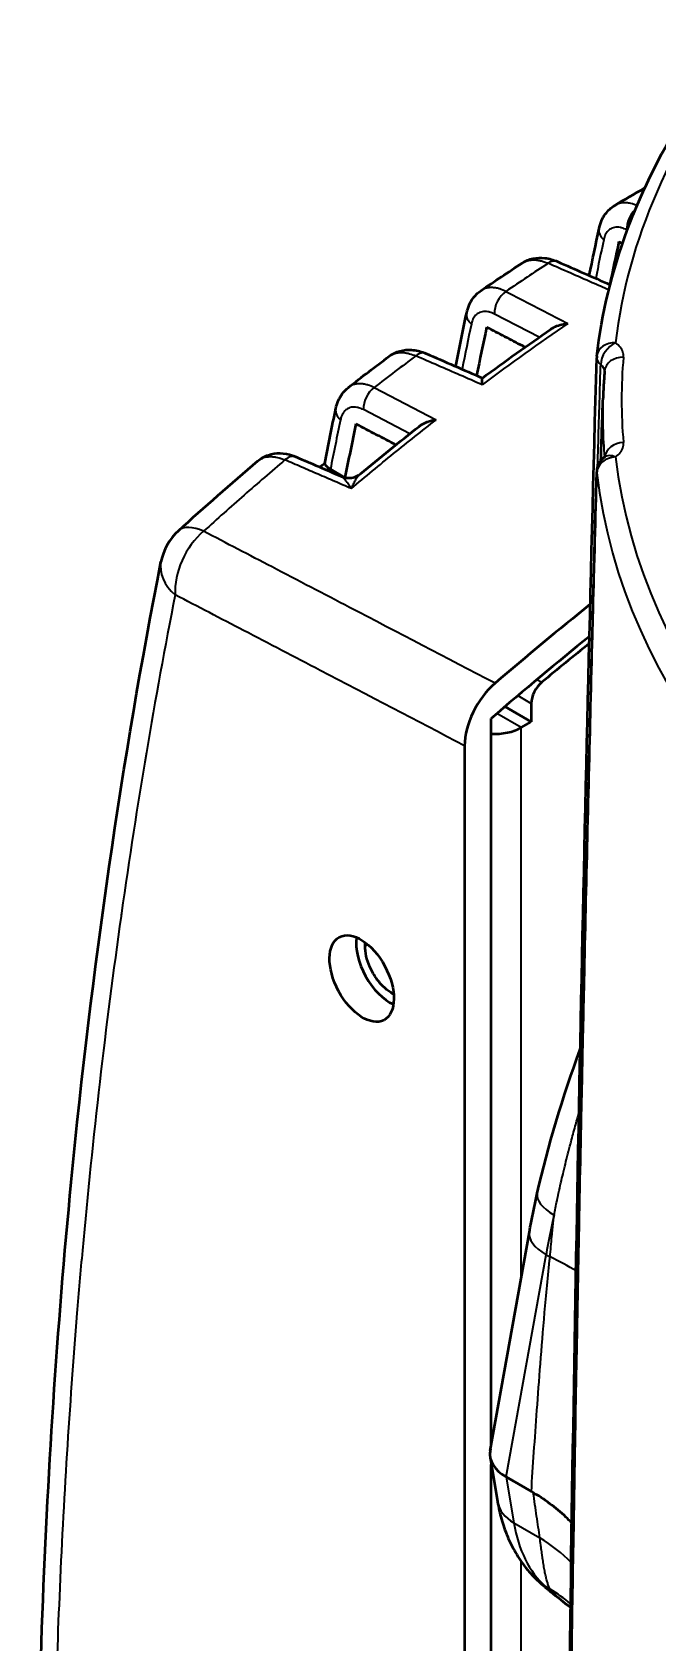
# Model space of a CAD drawing. Header units: millimetres. Extents: x 40 to 2195, y 40 to 1687.
# Drawn here: x 1628.6 to 1661.8, y 1440 to 1525.5 of the extents above; entities that cross this region are included whole.
import ezdxf

# ---------------------------------------------------------------- set-up
doc = ezdxf.new("R2010")
doc.units = ezdxf.units.MM
doc.header["$LTSCALE"] = 8
doc.layers.add('Visible (ISO)', color=7, linetype='Continuous', lineweight=50)
doc.layers.add('Visible Narrow (ISO)', color=7, linetype='Continuous', lineweight=35)

msp = doc.modelspace()

# ---------------------------------------------------------------- linework, layer by layer
at = {"layer": 'Visible (ISO)'}
for p, q in [((1652.485, 1506.844), (1652.485, 1506.844)), ((1644.442, 1502.31), (1645.182, 1501.879)), ((1655.096, 1488.911), (1653.7, 1489.718)), ((1655.096, 1489.89), (1655.096, 1488.911)), ((1652.976, 1450.56), (1652.976, 1489.093)), ((1654.566, 1488.605), (1655.096, 1488.911)), ((1651.561, 1487.641), (1651.561, 1369.398)), ((1652.917, 1450.23), (1654.998, 1461.835)), ((1652.912, 1449.886), (1653.306, 1447.536)), ((1652.976, 1394.934), (1652.976, 1449.506)), ((1655.233, 1450.091), (1655.233, 1450.091)), ((1653.763, 1448.839), (1655.103, 1448.066)), ((1653.767, 1448.837), (1655.103, 1448.066))]:
    msp.add_line(p, q, dxfattribs=at)
for centre, radius, start, end in [((1659.567, 1508.205), 1, 173.38266, 178.43488), ((1659.567, 1502.146), 1, 126.64085, 178.43106), ((1638.4, 1496.831), 3, 132.32287, 168.97771)]:
    msp.add_arc(centre, radius, start, end, dxfattribs=at)
for centre, major_axis, ratio, start_param, end_param in [((1973.96, 1253.403), (-227.439, 394.067), 0.577256, 0.569788, 0.576808), ((1656.089, 1512.415), (0.402, 0.916), 0.606531, 0.000001, 0.000088), ((1966.888, 1249.321), (-227.344, 393.9), 0.577256, 0.570848, 0.578763), ((1649.12, 1507.536), (0.4, 0.917), 0.608052, 6.283185, 6.283274), ((1959.816, 1245.24), (-227.122, 393.515), 0.577257, 0.57333, 0.582084), ((1678.431, 1386.584), (75, 129.904), 0.57735, 0.977062, 1.025834), ((1678.431, 1386.584), (-73.996, -128.165), 0.57735, 4.121697, 4.172703), ((1678.431, 1384.543), (-75, -129.904), 0.57735, 4.119147, 4.143442), ((1653.683, 1488.86), (-1.495, -2.603), 0.578985, 4.165342, 5.493652), ((1655.803, 1490.298), (-0.5, -0.866), 0.57735, 4.143442, 5.497787), ((1653.152, 1489.422), (-2, 0), 0.57735, 1.482725, 2.356194), ((1647.517, 1476.105), (-1.187, 2.201), 0.556861, 0.643022, 2.531124), ((1658.341, 1463.234), (-2.927, 0.659), 0.400341, 6.283183, 6.283209), ((1657.951, 1461.305), (-2.953, 0.53), 0.444558, 0.000038, 0.000042), ((1655.921, 1450.081), (3.023, 0.04), 0.577215, 2.985472, 3.475353), ((1655.94, 1450.091), (-3.039, -0.062), 0.575947, 6.168244, 7.044102)]:
    msp.add_ellipse(centre, major_axis=major_axis, ratio=ratio, start_param=start_param, end_param=end_param, dxfattribs=at)
msp.add_ellipse((1646.101, 1475.288), major_axis=(-1.187, 2.201), ratio=0.556861, dxfattribs=at)
for points, knots in [([(1658.573, 1508.32), (1659.095, 1512.817), (1660.744, 1517.256), (1664.311, 1522.825), (1665.309, 1524.18), (1666.413, 1525.502)], [0.852277, 0.852277, 0.852277, 0.852277, 1.1396847, 1.1396847, 1.2345924, 1.2345924, 1.2345924, 1.2345924]), ([(1658.69, 1515.079), (1658.75, 1515.36), (1658.862, 1515.63), (1659.162, 1516.039), (1659.333, 1516.198), (1659.527, 1516.312)], [0, 0, 0, 0, 0.0979843, 0.0979843, 0.1758972, 0.1758972, 0.1758972, 0.1758972]), ([(1654.623, 1513.259), (1654.796, 1513.369), (1654.991, 1513.448), (1655.397, 1513.535), (1655.612, 1513.542), (1656.049, 1513.49), (1656.275, 1513.425), (1656.491, 1513.33)], [0.0024356, 0.0024356, 0.0024356, 0.0024356, 0.0728787, 0.0728787, 0.1454492, 0.1454492, 0.2238233, 0.2238233, 0.2238233, 0.2238233]), ([(1651.67, 1510.606), (1651.729, 1510.887), (1651.842, 1511.159), (1652.121, 1511.54), (1652.261, 1511.677), (1652.418, 1511.784)], [0, 0, 0, 0, 0.098366, 0.098366, 0.1640519, 0.1640519, 0.1640519, 0.1640519]), ([(1652.727, 1509.853), (1653.043, 1509.689), (1653.677, 1509.362), (1654.36, 1509.009), (1654.725, 1508.82), (1654.774, 1508.795)], [0, 0, 0, 0, 0.3333333, 0.6666667, 0.7174236, 0.7174236, 0.7174236, 0.7174236]), ([(1656.137, 1509.749), (1656.187, 1509.784), (1656.241, 1509.816), (1656.4, 1509.897), (1656.512, 1509.94), (1656.739, 1510.006), (1656.856, 1510.029), (1656.995, 1510.046), (1657.016, 1510.048), (1657.038, 1510.05)], [-0.09240821, -0.09240821, -0.09240821, -0.09240821, -0.07249403, -0.07249403, -0.03581944, -0.03581944, 0, 0, 0.00640773, 0.00640773, 0.00640773, 0.00640773]), ([(1647.567, 1508.313), (1647.734, 1508.435), (1647.925, 1508.528), (1648.327, 1508.64), (1648.541, 1508.66), (1648.978, 1508.631), (1649.207, 1508.576), (1649.454, 1508.48), (1649.483, 1508.468), (1649.511, 1508.456)], [0.001807, 0.001807, 0.001807, 0.001807, 0.0730832, 0.0730832, 0.1453363, 0.1453363, 0.2236636, 0.2236636, 0.2341526, 0.2341526, 0.2341526, 0.2341526]), ([(1651.09, 1507.78), (1651.09, 1507.778), (1651.089, 1507.775), (1651.09, 1507.772), (1651.09, 1507.771), (1651.09, 1507.769), (1651.091, 1507.768)], [0.46017162, 0.46017162, 0.46017162, 0.46017162, 0.5, 0.5, 0.5, 0.5191985, 0.5191985, 0.5191985, 0.5191985]), ([(1658.988, 1507.526), (1658.98, 1507.43), (1658.972, 1507.335), (1658.957, 1507.143), (1658.95, 1507.048), (1658.938, 1506.856), (1658.932, 1506.761), (1658.922, 1506.569), (1658.917, 1506.474), (1658.908, 1506.282), (1658.904, 1506.187), (1658.901, 1506.091)], [5.44751648, 5.44751648, 5.44751648, 5.44751648, 5.4536557, 5.4536557, 5.45979493, 5.45979493, 5.46593415, 5.46593415, 5.47207338, 5.47207338, 5.4782126, 5.4782126, 5.4782126, 5.4782126]), ([(1652.487, 1506.796), (1652.487, 1506.799), (1652.486, 1506.807), (1652.486, 1506.815), (1652.484, 1506.865), (1652.481, 1506.937), (1652.483, 1507.055), (1652.486, 1507.096), (1652.493, 1507.136), (1652.497, 1507.146), (1652.501, 1507.149)], [-0.1700992, -0.1700992, -0.1700992, -0.1700992, -0.1671667, -0.1642341, -0.1642341, -0.1168573, -0.1168573, -0.0787152, -0.0787152, -0.056633, -0.056633, -0.056633, -0.056633]), ([(1644.728, 1505.527), (1644.787, 1505.812), (1644.9, 1506.086), (1645.161, 1506.443), (1645.271, 1506.558), (1645.395, 1506.655)], [0, 0, 0, 0, 0.0993928, 0.0993928, 0.1535568, 0.1535568, 0.1535568, 0.1535568]), ([(1649.144, 1504.588), (1649.166, 1504.605), (1649.188, 1504.621), (1649.212, 1504.637), (1649.228, 1504.648), (1649.245, 1504.659), (1649.261, 1504.67), (1649.304, 1504.696), (1649.349, 1504.721), (1649.397, 1504.745), (1649.442, 1504.767), (1649.488, 1504.787), (1649.537, 1504.806), (1649.563, 1504.817), (1649.59, 1504.827), (1649.618, 1504.836), (1649.659, 1504.85), (1649.701, 1504.863), (1649.745, 1504.875), (1649.787, 1504.887), (1649.83, 1504.897), (1649.875, 1504.907), (1649.917, 1504.916), (1649.961, 1504.924), (1650.006, 1504.931), (1650.021, 1504.933), (1650.035, 1504.935), (1650.05, 1504.937)], [0.3982454, 0.3982454, 0.3982454, 0.3982454, 0.4589677, 0.4589677, 0.4589677, 0.5, 0.5, 0.5, 0.6027222, 0.6027222, 0.6027222, 0.6978335, 0.6978335, 0.6978335, 0.75, 0.75, 0.75, 0.8273235, 0.8273235, 0.8273235, 0.9028331, 0.9028331, 0.9028331, 0.975821, 0.975821, 0.975821, 1, 1, 1, 1]), ([(1640.591, 1502.75), (1640.755, 1502.889), (1640.948, 1502.998), (1641.349, 1503.134), (1641.561, 1503.165), (1641.993, 1503.158), (1642.218, 1503.115), (1642.495, 1503.021), (1642.556, 1502.998), (1642.616, 1502.972)], [0.0000019, 0.0000019, 0.0000019, 0.0000019, 0.0740136, 0.0740136, 0.1458335, 0.1458335, 0.2225775, 0.2225775, 0.2442394, 0.2442394, 0.2442394, 0.2442394]), ([(1644.139, 1502.62), (1644.139, 1502.619), (1644.139, 1502.619), (1644.136, 1502.599), (1644.151, 1502.569), (1644.206, 1502.505), (1644.228, 1502.482), (1644.281, 1502.432), (1644.311, 1502.406), (1644.345, 1502.378)], [-0.08045414, -0.08045414, -0.08045414, -0.08045414, -0.07905643, -0.07905643, -0.03746224, -0.03746224, -0.01809914, -0.01809914, -0.00000145, -0.00000145, -0.00000145, -0.00000145]), ([(1658.97, 1502.948), (1658.999, 1502.97), (1659.015, 1502.987), (1659.021, 1502.994), (1659.022, 1502.995), (1659.022, 1502.995)], [0, 0, 0, 0, 0.02852145, 0.02852145, 0.03664028, 0.03664028, 0.03664028, 0.03664028]), ([(1644.442, 1502.31), (1644.425, 1502.32), (1644.408, 1502.331), (1644.375, 1502.354), (1644.36, 1502.365), (1644.345, 1502.378)], [0.000001, 0.000001, 0.000001, 0.000001, 0.0077836, 0.0077836, 0.01556633, 0.01556633, 0.01556633, 0.01556633]), ([(1645.027, 1501.93), (1645.121, 1501.89), (1645.225, 1501.863), (1645.434, 1501.845), (1645.541, 1501.853), (1645.746, 1501.903), (1645.846, 1501.945), (1645.97, 1502.024), (1646.005, 1502.049), (1646.037, 1502.076)], [0.0000013, 0.0000013, 0.0000013, 0.0000013, 0.0323533, 0.0323533, 0.0645532, 0.0645532, 0.0972883, 0.0972883, 0.1105033, 0.1105033, 0.1105033, 0.1105033]), ([(1632.725, 1364.723), (1630.561, 1382.312), (1629.302, 1399.557), (1628.626, 1432.883), (1629.205, 1449.039), (1631.792, 1475.836), (1633.382, 1486.836), (1635.456, 1497.408)], [0, 0, 0, 0, 6.038651, 6.038651, 12.069741, 12.069741, 16.500561, 16.500561, 16.500561, 16.500561]), ([(1647.797, 1474.459), (1647.746, 1474.484), (1647.551, 1474.591), (1647.213, 1474.864), (1646.826, 1475.34), (1646.52, 1475.896), (1646.322, 1476.484), (1646.278, 1476.845), (1646.277, 1477.022)], [0.4637237, 0.4637237, 0.4637237, 0.4637237, 0.5, 0.6, 0.7, 0.8, 0.9, 1, 1, 1, 1]), ([(1657.246, 1446.391), (1657.146, 1446.5), (1657.041, 1446.608), (1656.419, 1447.206), (1655.806, 1447.66), (1655.103, 1448.066)], [0.8548126, 0.8548126, 0.8548126, 0.8548126, 0.9189752, 0.9189752, 1.2172135, 1.2172135, 1.2172135, 1.2172135]), ([(1653.306, 1447.536), (1653.359, 1447.221), (1653.427, 1446.909), (1653.6, 1446.294), (1653.704, 1445.991), (1653.951, 1445.396), (1654.094, 1445.106), (1654.423, 1444.543), (1654.608, 1444.271), (1655.022, 1443.755), (1655.251, 1443.511), (1655.499, 1443.286)], [4.8869219, 4.8869219, 4.8869219, 4.8869219, 4.9843995, 4.9843995, 5.0818772, 5.0818772, 5.1793548, 5.1793548, 5.2768325, 5.2768325, 5.3743101, 5.3743101, 5.3743101, 5.3743101]), ([(1656.151, 1442.723), (1656.107, 1442.759), (1656.063, 1442.796), (1655.975, 1442.87), (1655.931, 1442.907), (1655.844, 1442.982), (1655.801, 1443.019), (1655.714, 1443.095), (1655.671, 1443.133), (1655.585, 1443.209), (1655.542, 1443.247), (1655.499, 1443.286)], [0.88240029, 0.88240029, 0.88240029, 0.88240029, 0.88769527, 0.88769527, 0.89299025, 0.89299025, 0.89828523, 0.89828523, 0.90358021, 0.90358021, 0.90887519, 0.90887519, 0.90887519, 0.90887519])]:
    msp.add_open_spline(points, degree=3, knots=knots, dxfattribs=at)
for points in [[(1659.528, 1516.313), (1660.057, 1516.625), (1660.586, 1516.933), (1661.116, 1517.236)], [(1659.528, 1516.313), (1659.528, 1516.313), (1659.528, 1516.312), (1659.527, 1516.312)], [(1658.175, 1512.591), (1658.344, 1513.423), (1658.515, 1514.252), (1658.69, 1515.079)], [(1659.739, 1514.388), (1659.804, 1514.354), (1659.869, 1514.321), (1659.935, 1514.287)], [(1652.418, 1511.784), (1653.145, 1512.281), (1653.875, 1512.769), (1654.606, 1513.248)], [(1656.491, 1513.331), (1657.421, 1512.922), (1658.35, 1512.514), (1659.28, 1512.106)], [(1652.418, 1511.784), (1652.418, 1511.784), (1652.418, 1511.784), (1652.418, 1511.784)], [(1651.09, 1507.78), (1651.279, 1508.725), (1651.473, 1509.667), (1651.67, 1510.606)], [(1652.501, 1507.149), (1653.707, 1508.041), (1654.919, 1508.908), (1656.137, 1509.749)], [(1649.52, 1508.452), (1650.515, 1508.019), (1651.509, 1507.585), (1652.504, 1507.151)], [(1645.396, 1506.655), (1646.113, 1507.213), (1646.833, 1507.763), (1647.555, 1508.304)], [(1651.074, 1507.775), (1651.08, 1507.779), (1651.086, 1507.783), (1651.091, 1507.786)], [(1657.092, 1435.595), (1657.412, 1459.762), (1657.904, 1483.975), (1658.567, 1508.232)], [(1645.396, 1506.655), (1645.395, 1506.655), (1645.395, 1506.655), (1645.395, 1506.655)], [(1658.791, 1502.777), (1658.827, 1503.881), (1658.864, 1504.986), (1658.901, 1506.091)], [(1644.139, 1502.62), (1644.331, 1503.593), (1644.527, 1504.562), (1644.728, 1505.528)], [(1645.792, 1504.715), (1646.497, 1504.348), (1647.206, 1503.981), (1647.917, 1503.612)], [(1646.037, 1502.076), (1647.067, 1502.931), (1648.103, 1503.769), (1649.144, 1504.588)], [(1636.385, 1499.053), (1637.775, 1500.319), (1639.178, 1501.552), (1640.591, 1502.75)], [(1642.625, 1502.968), (1643.426, 1502.622), (1644.226, 1502.277), (1645.027, 1501.93)], [(1643.884, 1502.425), (1643.969, 1502.493), (1644.055, 1502.561), (1644.141, 1502.629)], [(1657.092, 1429.428), (1657.412, 1453.725), (1657.904, 1477.975), (1658.567, 1502.173)], [(1646.277, 1477.022), (1646.278, 1477.085), (1646.281, 1477.145), (1646.287, 1477.202)], [(1655.414, 1463.892), (1655.98, 1466.408), (1656.756, 1468.976), (1657.694, 1471.533)], [(1654.998, 1461.835), (1655.12, 1462.516), (1655.259, 1463.203), (1655.414, 1463.892)], [(1657.179, 1441.917), (1656.83, 1442.176), (1656.487, 1442.445), (1656.151, 1442.723)]]:
    msp.add_open_spline(points, degree=3, dxfattribs=at)
at = {"layer": 'Visible Narrow (ISO)'}
for p, q in [((1660.189, 1515.003), (1660.161, 1515.017)), ((1655.516, 1509.318), (1653.14, 1510.545)), ((1646.762, 1506.643), (1650.05, 1504.937)), ((1648.654, 1504.2), (1646.195, 1505.475)), ((1655.395, 1491.156), (1655.652, 1491.008)), ((1654.383, 1490.301), (1655.096, 1489.89)), ((1654.566, 1488.605), (1653.274, 1489.351)), ((1654.566, 1459.427), (1654.566, 1488.605)), ((1646.277, 1477.022), (1646.418, 1477.098)), ((1653.763, 1448.839), (1655.879, 1460.636)), ((1655.879, 1460.636), (1656.09, 1460.514)), ((1653.767, 1448.837), (1654.176, 1446.4)), ((1654.176, 1446.4), (1655.551, 1445.606)), ((1654.566, 1399.228), (1654.566, 1444.345)), ((1655.839, 1443.039), (1656.099, 1442.889))]:
    msp.add_line(p, q, dxfattribs=at)
for centre, major_axis, ratio, start_param, end_param in [((1737.913, 1505.992), (-78.522, 0), 0.57735, 5.857057, 6.216306), ((1660.892, 1515.405), (0.457, 0.889), 0.644607, 1.052613, 2.317028), ((1973.998, 1253.446), (227.977, -394.936), 0.577303, 3.712939, 3.719222), ((1659.669, 1514.873), (-0.978, 0.207), 0.686848, 0.000136, 0.882244), ((1678.3, 1387.984), (-54.414, -137.799), 0.660383, 3.892539, 3.914133), ((1656.089, 1512.415), (0.402, 0.916), 0.606531, 0.000087, 0.775884), ((1653.871, 1510.933), (0.459, 0.888), 0.643541, 0.836903, 2.318367), ((1652.649, 1510.4), (-0.979, 0.206), 0.686443, 0.000118, 0.881551), ((1967.842, 1248.659), (228.573, -395.874), 0.577348, 3.713807, 3.721134), ((1682.285, 1385.772), (53.845, 138.499), 0.662839, 0.76996, 0.814229), ((1649.12, 1507.536), (0.4, 0.917), 0.608052, 0.00009, 0.84224), ((1659.567, 1508.205), (-0.993, 0.115), 0.814671, 4.806668, 6.283185), ((1659.567, 1508.205), (0.597, 0.802), 0.644982, 0.856411, 2.408517), ((1678.243, 1387.952), (-54.523, -137.83), 0.660031, 3.961157, 3.982891), ((1659.567, 1508.205), (-1, 0.027), 0.575805, 0, 0.675724), ((1657.986, 1507.497), (-1.001, -0.033), 0.572308, 3.116088, 3.782858), ((1659.984, 1507.439), (-0.996, 0.087), 0.815465, 4.783338, 6.283185), ((1737.913, 1505.992), (-78.027, 0), 0.57735, 6.232915, 6.333456), ((1646.927, 1505.863), (0.46, 0.888), 0.642669, 0.906125, 2.31949), ((1737.913, 1505.198), (-79.027, 0), 0.57735, 6.263611, 6.332321), ((1645.707, 1505.324), (-0.979, 0.203), 0.68541, 0.000112, 0.879823), ((1960.903, 1244.478), (228.463, -395.669), 0.577355, 3.716132, 3.72417), ((1659.984, 1502.912), (-0.996, -0.087), 0.815465, 4.641445, 6.112231), ((1642.228, 1502.05), (0.397, 0.918), 0.609823, 0, 0.908868), ((1659.567, 1502.146), (-0.993, -0.115), 0.814671, 4.618158, 6.166786), ((1659.567, 1502.146), (-0.597, 0.802), 0.644982, 5.426768, 6.283184), ((1659.984, 1502.912), (-0.996, -0.087), 0.815462, 6.114599, 6.114626), ((1737.913, 1505.992), (-78.522, 0), 0.57735, 0.066879, 1.503917), ((1674.99, 1391.007), (-52.51, -130.501), 0.657208, 4.000624, 4.001919), ((1659.567, 1502.146), (-1, 0.027), 0.578606, 0, 0.082671), ((1737.913, 1505.193), (-79.522, 0), 0.57735, 0.066879, 1.503917), ((1638.4, 1496.831), (1.387, 2.66), 0.642074, 0.998032, 2.328624), ((1638.4, 1496.831), (-2.02, 2.218), 0.448387, 5.478229, 6.283119), ((1638.4, 1496.831), (-2.944, 0.578), 0.687497, 0.000922, 0.873859), ((1658.341, 1463.234), (-2.927, 0.659), 0.400341, 0.000023, 0.893846), ((1681.744, 1469.032), (18.986, 32.365), 0.572697, 2.08048, 2.143379), ((1657.951, 1461.305), (-2.953, 0.53), 0.444558, 0.000001, 0.875859), ((1648.073, 1458.588), (-11.606, 1.75), 0.347917, 3.823254, 4.003616), ((1656.265, 1448.031), (-2.959, -0.496), 0.668835, 0, 0.681509), ((1662.532, 1452.926), (-6, -10.392), 0.57735, 5.67232, 6.159708), ((1647.488, 1438.774), (-11.449, -2.401), 0.708061, 3.567069, 3.79432), ((1657.512, 1445.511), (-2.013, -2.225), 0.81028, 0, 0.172449), ((1683.727, 1484.233), (-25, -43.301), 0.57735, 6.159708, 6.186183), ((1650.045, 1433.56), (7.219, 8.48), 0.922949, 0.010465, 0.140271), ((1692.929, 1480.832), (-36.333, -38.467), 0.349285, 6.244232, 6.270202), ((1658.062, 1445.035), (-1.911, -2.313), 0.812658, 6.283184, 6.419303)]:
    msp.add_ellipse(centre, major_axis=major_axis, ratio=ratio, start_param=start_param, end_param=end_param, dxfattribs=at)
for points, knots in [([(1660.705, 1516.304), (1660.684, 1516.314), (1660.662, 1516.323), (1660.579, 1516.355), (1660.518, 1516.376), (1660.408, 1516.407), (1660.359, 1516.419), (1660.232, 1516.442), (1660.155, 1516.45), (1659.998, 1516.453), (1659.918, 1516.446), (1659.795, 1516.422), (1659.749, 1516.409), (1659.657, 1516.378), (1659.613, 1516.359), (1659.555, 1516.328), (1659.541, 1516.321), (1659.528, 1516.313)], [0.0450294, 0.0450294, 0.0450294, 0.0450294, 0.0698799, 0.0698799, 0.1414143, 0.1414143, 0.2, 0.2, 0.2949313, 0.2949313, 0.4, 0.4, 0.4647883, 0.4647883, 0.5323941, 0.5323941, 0.5544886, 0.5544886, 0.5544886, 0.5544886]), ([(1660.161, 1515.017), (1660.072, 1515.063), (1659.984, 1515.098), (1659.899, 1515.121), (1659.873, 1515.128), (1659.848, 1515.133), (1659.823, 1515.138), (1659.714, 1515.159), (1659.61, 1515.161), (1659.513, 1515.142), (1659.417, 1515.124), (1659.328, 1515.085), (1659.251, 1515.028), (1659.235, 1515.017), (1659.22, 1515.004), (1659.206, 1514.991), (1659.148, 1514.94), (1659.097, 1514.877), (1659.055, 1514.804), (1659.033, 1514.766), (1659.013, 1514.725), (1658.996, 1514.681), (1658.972, 1514.621), (1658.952, 1514.555), (1658.937, 1514.485)], [0, 0, 0, 0, 0.1538483, 0.1538483, 0.1538483, 0.2, 0.2, 0.2, 0.4, 0.4, 0.4, 0.6, 0.6, 0.6, 0.6404465, 0.6404465, 0.6404465, 0.8, 0.8, 0.8, 0.8836852, 0.8836852, 0.8836852, 1, 1, 1, 1]), ([(1654.606, 1513.248), (1654.63, 1513.264), (1654.655, 1513.278), (1654.725, 1513.316), (1654.771, 1513.336), (1654.866, 1513.371), (1654.916, 1513.385), (1655.048, 1513.412), (1655.133, 1513.421), (1655.296, 1513.421), (1655.373, 1513.415), (1655.514, 1513.393), (1655.577, 1513.38), (1655.703, 1513.347), (1655.766, 1513.327), (1655.881, 1513.285), (1655.934, 1513.263), (1655.987, 1513.239)], [0.4254401, 0.4254401, 0.4254401, 0.4254401, 0.4648665, 0.4648665, 0.5324333, 0.5324333, 0.6, 0.6, 0.7080034, 0.7080034, 0.8, 0.8, 0.8719136, 0.8719136, 0.942146, 0.942146, 1, 1, 1, 1]), ([(1659.209, 1511.825), (1658.915, 1511.954), (1658.622, 1512.083), (1657.938, 1512.383), (1657.547, 1512.555), (1656.767, 1512.897), (1656.377, 1513.068), (1655.987, 1513.239)], [0.0830531, 0.0830531, 0.0830531, 0.0830531, 0.3333333, 0.3333333, 0.6666667, 0.6666667, 1, 1, 1, 1]), ([(1653.754, 1511.747), (1653.642, 1511.803), (1653.531, 1511.848), (1653.422, 1511.882), (1653.401, 1511.888), (1653.379, 1511.894), (1653.358, 1511.9), (1653.319, 1511.91), (1653.281, 1511.919), (1653.243, 1511.926), (1653.174, 1511.939), (1653.108, 1511.947), (1653.043, 1511.95), (1652.978, 1511.953), (1652.915, 1511.951), (1652.854, 1511.944), (1652.831, 1511.941), (1652.808, 1511.938), (1652.785, 1511.933), (1652.783, 1511.933), (1652.78, 1511.933), (1652.778, 1511.932), (1652.723, 1511.922), (1652.669, 1511.907), (1652.618, 1511.888), (1652.566, 1511.868), (1652.517, 1511.845), (1652.47, 1511.817), (1652.452, 1511.807), (1652.435, 1511.796), (1652.418, 1511.784)], [0.0000001, 0.0000001, 0.0000001, 0.0000001, 0.1284976, 0.1284976, 0.1284976, 0.1535452, 0.1535452, 0.1535452, 0.2, 0.2, 0.2, 0.283013, 0.283013, 0.283013, 0.3653036, 0.3653036, 0.3653036, 0.3968842, 0.3968842, 0.3968842, 0.4, 0.4, 0.4, 0.4769085, 0.4769085, 0.4769085, 0.5541982, 0.5541982, 0.5541982, 0.583064, 0.583064, 0.583064, 0.583064]), ([(1653.754, 1511.747), (1654.119, 1511.558), (1654.484, 1511.37), (1654.849, 1511.181), (1655.214, 1510.993), (1655.578, 1510.804), (1655.943, 1510.616), (1656.308, 1510.427), (1656.673, 1510.239), (1657.038, 1510.05)], [0, 0, 0, 0, 0.333333, 0.333333, 0.333333, 0.666667, 0.666667, 0.666667, 1, 1, 1, 1]), ([(1653.14, 1510.545), (1653.052, 1510.591), (1652.964, 1510.626), (1652.879, 1510.649), (1652.853, 1510.656), (1652.828, 1510.662), (1652.802, 1510.667), (1652.693, 1510.688), (1652.589, 1510.69), (1652.493, 1510.671), (1652.397, 1510.653), (1652.308, 1510.614), (1652.231, 1510.557), (1652.215, 1510.546), (1652.2, 1510.533), (1652.186, 1510.52), (1652.128, 1510.469), (1652.077, 1510.406), (1652.035, 1510.333), (1652.013, 1510.294), (1651.993, 1510.253), (1651.976, 1510.21), (1651.952, 1510.149), (1651.932, 1510.083), (1651.917, 1510.012)], [0, 0, 0, 0, 0.153544, 0.153544, 0.153544, 0.2, 0.2, 0.2, 0.4, 0.4, 0.4, 0.6, 0.6, 0.6, 0.640246, 0.640246, 0.640246, 0.8, 0.8, 0.8, 0.883531, 0.883531, 0.883531, 1, 1, 1, 1]), ([(1647.555, 1508.304), (1647.556, 1508.304), (1647.556, 1508.305), (1647.557, 1508.305), (1647.601, 1508.338), (1647.649, 1508.368), (1647.698, 1508.393), (1647.748, 1508.418), (1647.8, 1508.439), (1647.854, 1508.456), (1647.887, 1508.466), (1647.922, 1508.475), (1647.957, 1508.482), (1647.959, 1508.483), (1647.961, 1508.483), (1647.964, 1508.484), (1648.025, 1508.496), (1648.089, 1508.504), (1648.155, 1508.506), (1648.222, 1508.509), (1648.291, 1508.507), (1648.362, 1508.499), (1648.387, 1508.496), (1648.412, 1508.493), (1648.437, 1508.489), (1648.477, 1508.483), (1648.517, 1508.476), (1648.558, 1508.466), (1648.67, 1508.441), (1648.785, 1508.404), (1648.902, 1508.357), (1648.924, 1508.347), (1648.947, 1508.337), (1648.97, 1508.327)], [0.398898, 0.398898, 0.398898, 0.398898, 0.4, 0.4, 0.4, 0.476645, 0.476645, 0.476645, 0.5529005, 0.5529005, 0.5529005, 0.6, 0.6, 0.6, 0.6031701, 0.6031701, 0.6031701, 0.6860821, 0.6860821, 0.6860821, 0.7700941, 0.7700941, 0.7700941, 0.8, 0.8, 0.8, 0.8465283, 0.8465283, 0.8465283, 0.974827, 0.974827, 0.974827, 1, 1, 1, 1]), ([(1659.984, 1508.255), (1659.992, 1508.348), (1659.971, 1508.529), (1659.827, 1508.793), (1659.665, 1508.948), (1659.567, 1509.021)], [0, 0, 0, 0, 0.3333333, 0.6666667, 0.9999999, 0.9999999, 0.9999999, 0.9999999]), ([(1652.487, 1506.796), (1652.095, 1506.966), (1651.704, 1507.137), (1650.922, 1507.477), (1650.531, 1507.647), (1649.75, 1507.987), (1649.36, 1508.157), (1648.97, 1508.327)], [0.0000035, 0.0000035, 0.0000035, 0.0000035, 0.3333333, 0.3333333, 0.6666667, 0.6666667, 1, 1, 1, 1]), ([(1658.616, 1502.455), (1658.657, 1503.864), (1658.698, 1505.26), (1658.752, 1507.052), (1658.764, 1507.46), (1658.777, 1507.866)], [0.92153772, 0.92153772, 0.92153772, 0.92153772, 0.98211365, 0.98211365, 1, 1, 1, 1]), ([(1646.762, 1506.643), (1646.652, 1506.698), (1646.543, 1506.743), (1646.436, 1506.776), (1646.414, 1506.783), (1646.391, 1506.79), (1646.368, 1506.796), (1646.329, 1506.806), (1646.29, 1506.815), (1646.252, 1506.823), (1646.189, 1506.835), (1646.127, 1506.843), (1646.066, 1506.846), (1646.006, 1506.85), (1645.948, 1506.849), (1645.891, 1506.844), (1645.86, 1506.841), (1645.83, 1506.838), (1645.8, 1506.832), (1645.798, 1506.832), (1645.795, 1506.831), (1645.793, 1506.831), (1645.738, 1506.821), (1645.685, 1506.806), (1645.634, 1506.788), (1645.583, 1506.769), (1645.535, 1506.746), (1645.488, 1506.718), (1645.461, 1506.702), (1645.435, 1506.685), (1645.41, 1506.666), (1645.405, 1506.662), (1645.4, 1506.659), (1645.396, 1506.655)], [0.0000003, 0.0000003, 0.0000003, 0.0000003, 0.1260571, 0.1260571, 0.1260571, 0.1530705, 0.1530705, 0.1530705, 0.2, 0.2, 0.2, 0.2777031, 0.2777031, 0.2777031, 0.3547914, 0.3547914, 0.3547914, 0.3964728, 0.3964728, 0.3964728, 0.4, 0.4, 0.4, 0.4769786, 0.4769786, 0.4769786, 0.5546803, 0.5546803, 0.5546803, 0.6, 0.6, 0.6, 0.6087477, 0.6087477, 0.6087477, 0.6087477]), ([(1646.195, 1505.475), (1646.108, 1505.521), (1646.021, 1505.556), (1645.936, 1505.579), (1645.91, 1505.586), (1645.884, 1505.592), (1645.859, 1505.597), (1645.75, 1505.618), (1645.646, 1505.62), (1645.55, 1505.601), (1645.454, 1505.582), (1645.366, 1505.544), (1645.289, 1505.486), (1645.273, 1505.475), (1645.258, 1505.462), (1645.244, 1505.449), (1645.186, 1505.398), (1645.135, 1505.334), (1645.093, 1505.26), (1645.071, 1505.221), (1645.052, 1505.18), (1645.034, 1505.136), (1645.01, 1505.074), (1644.99, 1505.008), (1644.976, 1504.937)], [0, 0, 0, 0, 0.15307, 0.15307, 0.15307, 0.2, 0.2, 0.2, 0.4, 0.4, 0.4, 0.6, 0.6, 0.6, 0.639905, 0.639905, 0.639905, 0.8, 0.8, 0.8, 0.883259, 0.883259, 0.883259, 1, 1, 1, 1]), ([(1659.567, 1502.962), (1659.665, 1503.035), (1659.826, 1503.19), (1659.971, 1503.454), (1659.992, 1503.635), (1659.984, 1503.728)], [0.0000001, 0.0000001, 0.0000001, 0.0000001, 0.3333333, 0.6666667, 1, 1, 1, 1]), ([(1642.031, 1502.805), (1641.306, 1502.193), (1639.862, 1500.949), (1638.43, 1499.67), (1637.717, 1499.021)], [0, 0, 0, 0, 0.5, 0.9999939, 0.9999939, 0.9999939, 0.9999939]), ([(1640.591, 1502.75), (1640.592, 1502.751), (1640.593, 1502.752), (1640.604, 1502.76), (1640.613, 1502.768), (1640.651, 1502.798), (1640.682, 1502.819), (1640.746, 1502.858), (1640.78, 1502.875), (1640.829, 1502.897), (1640.843, 1502.903), (1640.894, 1502.923), (1640.932, 1502.936), (1640.976, 1502.947), (1640.979, 1502.948), (1641.022, 1502.959), (1641.063, 1502.967), (1641.126, 1502.975), (1641.145, 1502.977), (1641.203, 1502.982), (1641.243, 1502.983), (1641.298, 1502.983), (1641.313, 1502.983), (1641.368, 1502.98), (1641.411, 1502.977), (1641.487, 1502.968), (1641.52, 1502.963), (1641.604, 1502.947), (1641.656, 1502.935), (1641.726, 1502.916), (1641.742, 1502.911), (1641.81, 1502.891), (1641.862, 1502.873), (1641.954, 1502.838), (1641.992, 1502.822), (1642.03, 1502.806)], [0.4802198, 0.4802198, 0.4802198, 0.4802198, 0.4820452, 0.4820452, 0.5, 0.5, 0.5534162, 0.5534162, 0.6051156, 0.6051156, 0.625, 0.625, 0.6754158, 0.6754158, 0.6794968, 0.6794968, 0.7285421, 0.7285421, 0.75, 0.75, 0.7911166, 0.7911166, 0.8056698, 0.8056698, 0.845525, 0.845525, 0.875, 0.875, 0.9185494, 0.9185494, 0.9314356, 0.9314356, 0.9719574, 0.9719574, 0.9999726, 0.9999726, 0.9999726, 0.9999726]), ([(1645.552, 1501.285), (1645.258, 1501.412), (1644.964, 1501.539), (1644.67, 1501.666), (1644.376, 1501.793), (1644.083, 1501.92), (1643.789, 1502.046), (1643.496, 1502.173), (1643.202, 1502.3), (1642.909, 1502.426), (1642.616, 1502.553), (1642.323, 1502.679), (1642.031, 1502.805)], [0, 0, 0, 0, 0.25, 0.25, 0.25, 0.5, 0.5, 0.5, 0.75, 0.75, 0.75, 1, 1, 1, 1]), ([(1645.552, 1501.285), (1645.552, 1501.285), (1645.552, 1501.285), (1645.525, 1501.327), (1645.499, 1501.367), (1645.456, 1501.431), (1645.438, 1501.458), (1645.419, 1501.486), (1645.417, 1501.489), (1645.391, 1501.526), (1645.368, 1501.559), (1645.332, 1501.608), (1645.32, 1501.625), (1645.304, 1501.646), (1645.301, 1501.65), (1645.277, 1501.682), (1645.257, 1501.707), (1645.228, 1501.742), (1645.219, 1501.753), (1645.206, 1501.769), (1645.202, 1501.773), (1645.18, 1501.799), (1645.163, 1501.817), (1645.141, 1501.84), (1645.135, 1501.847), (1645.124, 1501.857), (1645.12, 1501.861), (1645.1, 1501.879), (1645.087, 1501.891), (1645.07, 1501.904), (1645.066, 1501.907), (1645.058, 1501.913), (1645.054, 1501.916), (1645.042, 1501.923), (1645.034, 1501.927), (1645.027, 1501.93)], [0, 0, 0, 0, 0.0000008, 0.0000008, 0.0715038, 0.0715038, 0.125, 0.125, 0.1307469, 0.1307469, 0.2056706, 0.2056706, 0.25, 0.25, 0.2615007, 0.2615007, 0.336983, 0.336983, 0.375, 0.375, 0.3922572, 0.3922572, 0.4696322, 0.4696322, 0.5, 0.5, 0.5230391, 0.5230391, 0.6020494, 0.6020494, 0.625, 0.625, 0.6537617, 0.6537617, 0.7087814, 0.7087814, 0.7087814, 0.7087814]), ([(1645.552, 1501.285), (1645.589, 1501.373), (1645.662, 1501.534), (1645.766, 1501.729), (1645.866, 1501.886), (1645.957, 1502.001), (1646.012, 1502.055), (1646.037, 1502.076)], [0.0000127, 0.0000127, 0.0000127, 0.0000127, 0.125, 0.25, 0.375, 0.5, 0.6112512, 0.6112512, 0.6112512, 0.6112512]), ([(1658.569, 1502.125), (1658.437, 1497.314), (1658.31, 1492.427), (1658.188, 1487.452), (1658.066, 1482.477), (1657.949, 1477.413), (1657.839, 1472.298), (1657.729, 1467.182), (1657.625, 1462.015), (1657.533, 1457.045), (1657.441, 1452.075), (1657.359, 1447.301), (1657.287, 1442.694), (1657.214, 1438.088), (1657.15, 1433.648), (1657.094, 1429.385)], [0, 0, 0, 0, 0.2, 0.2, 0.2, 0.4, 0.4, 0.4, 0.6, 0.6, 0.6, 0.8, 0.8, 0.8, 1, 1, 1, 1]), ([(1653.174, 1490.953), (1650.606, 1492.293), (1648.034, 1493.636), (1645.458, 1494.981), (1644.089, 1495.695), (1642.718, 1496.411), (1641.346, 1497.127), (1640.137, 1497.758), (1638.928, 1498.389), (1637.717, 1499.021)], [0, 0, 0, 0, 0.5, 0.5, 0.5, 0.765804, 0.765804, 0.765804, 1, 1, 1, 1]), ([(1636.206, 1495.65), (1635.124, 1490.131), (1634.175, 1484.504), (1633.361, 1478.764), (1633.352, 1478.706), (1633.344, 1478.648), (1633.336, 1478.59), (1632.516, 1472.789), (1631.832, 1466.874), (1631.286, 1460.856), (1631.186, 1459.75), (1631.091, 1458.64), (1631, 1457.526), (1630.596, 1452.584), (1630.284, 1447.573), (1630.065, 1442.5), (1629.964, 1440.151), (1629.882, 1437.789), (1629.82, 1435.415), (1629.719, 1431.502), (1629.671, 1427.554), (1629.676, 1423.573), (1629.682, 1419.916), (1629.733, 1416.231), (1629.829, 1412.519), (1629.901, 1409.737), (1629.999, 1406.94), (1630.122, 1404.129), (1630.342, 1399.107), (1630.643, 1394.039), (1631.026, 1388.93), (1631.143, 1387.365), (1631.268, 1385.796), (1631.4, 1384.223), (1631.942, 1377.791), (1632.61, 1371.299), (1633.406, 1364.743), (1633.44, 1364.465), (1633.474, 1364.186), (1633.508, 1363.908)], [0.0000012, 0.0000012, 0.0000012, 0.0000012, 0.1414246, 0.1414246, 0.1414246, 0.1428571, 0.1428571, 0.1428571, 0.2857143, 0.2857143, 0.2857143, 0.3119807, 0.3119807, 0.3119807, 0.4285714, 0.4285714, 0.4285714, 0.482534, 0.482534, 0.482534, 0.5714286, 0.5714286, 0.5714286, 0.6530896, 0.6530896, 0.6530896, 0.7142857, 0.7142857, 0.7142857, 0.8236304, 0.8236304, 0.8236304, 0.8571429, 0.8571429, 0.8571429, 0.9941772, 0.9941772, 0.9941772, 0.9999988, 0.9999988, 0.9999988, 0.9999988]), ([(1651.561, 1487.641), (1649.01, 1488.972), (1646.455, 1490.304), (1643.896, 1491.639), (1642.544, 1492.344), (1641.191, 1493.05), (1639.836, 1493.757), (1638.627, 1494.387), (1637.417, 1495.018), (1636.206, 1495.65)], [0, 0, 0, 0, 0.5, 0.5, 0.5, 0.764167, 0.764167, 0.764167, 1, 1, 1, 1]), ([(1656.302, 1462.733), (1656.353, 1462.99), (1656.406, 1463.248), (1656.537, 1463.862), (1656.615, 1464.217), (1656.733, 1464.728), (1656.769, 1464.882), (1656.892, 1465.397), (1656.98, 1465.756), (1657.095, 1466.207), (1657.119, 1466.297), (1657.162, 1466.466), (1657.183, 1466.545), (1657.276, 1466.9), (1657.35, 1467.175), (1657.492, 1467.688), (1657.559, 1467.926), (1657.627, 1468.163)], [0, 0, 0, 0, 0.0529367, 0.0529367, 0.1259813, 0.1259813, 0.1577687, 0.1577687, 0.2315339, 0.2315339, 0.25, 0.25, 0.2661773, 0.2661773, 0.3224004, 0.3224004, 0.3712006, 0.3712006, 0.3712006, 0.3712006]), ([(1656.09, 1460.514), (1656.12, 1460.874), (1656.153, 1461.239), (1656.201, 1461.738), (1656.213, 1461.868), (1656.251, 1462.241), (1656.276, 1462.486), (1656.302, 1462.733)], [0, 0, 0, 0, 0.5, 0.5, 0.6748413, 0.6748413, 0.9999993, 0.9999993, 0.9999993, 0.9999993]), ([(1655.103, 1448.066), (1655.138, 1448.744), (1655.236, 1450.143), (1655.393, 1452.348), (1655.571, 1454.807), (1655.795, 1457.518), (1655.983, 1459.489), (1656.09, 1460.514)], [0.0000037, 0.0000037, 0.0000037, 0.0000037, 0.2, 0.4, 0.6, 0.8, 1, 1, 1, 1]), ([(1655.551, 1445.606), (1655.497, 1445.976), (1655.379, 1446.75), (1655.26, 1447.58), (1655.202, 1448.008)], [0, 0, 0, 0, 0.5, 0.9997158, 0.9997158, 0.9997158, 0.9997158]), ([(1656.099, 1442.889), (1656.075, 1442.931), (1656.052, 1442.978), (1656.03, 1443.03), (1656.008, 1443.083), (1655.987, 1443.141), (1655.966, 1443.204), (1655.946, 1443.267), (1655.926, 1443.335), (1655.906, 1443.408), (1655.887, 1443.482), (1655.868, 1443.561), (1655.85, 1443.645), (1655.832, 1443.73), (1655.814, 1443.819), (1655.796, 1443.914), (1655.779, 1444.009), (1655.761, 1444.108), (1655.744, 1444.211), (1655.728, 1444.314), (1655.711, 1444.421), (1655.695, 1444.531), (1655.683, 1444.612), (1655.671, 1444.696), (1655.659, 1444.781), (1655.655, 1444.81), (1655.651, 1444.84), (1655.647, 1444.87), (1655.633, 1444.972), (1655.619, 1445.076), (1655.605, 1445.182), (1655.603, 1445.198), (1655.601, 1445.213), (1655.599, 1445.229), (1655.583, 1445.351), (1655.567, 1445.477), (1655.551, 1445.606)], [0, 0, 0, 0, 0.1, 0.1, 0.1, 0.2, 0.2, 0.2, 0.3, 0.3, 0.3, 0.4, 0.4, 0.4, 0.5, 0.5, 0.5, 0.6, 0.6, 0.6, 0.7, 0.7, 0.7, 0.774152, 0.774152, 0.774152, 0.8, 0.8, 0.8, 0.887263, 0.887263, 0.887263, 0.9, 0.9, 0.9, 1, 1, 1, 1]), ([(1656.424, 1442.533), (1656.523, 1442.448), (1656.623, 1442.365), (1656.875, 1442.16), (1657.027, 1442.04), (1657.18, 1441.924)], [0.0000003, 0.0000003, 0.0000003, 0.0000003, 0.0761677, 0.0761677, 0.1925965, 0.1925965, 0.1925965, 0.1925965])]:
    msp.add_open_spline(points, degree=3, knots=knots, dxfattribs=at)
msp.add_open_spline([(1645.552, 1501.285), (1646.296, 1501.913), (1647.79, 1503.15), (1649.295, 1504.348), (1650.05, 1504.937)], degree=3, dxfattribs=at)

doc.saveas('drawing.dxf')
